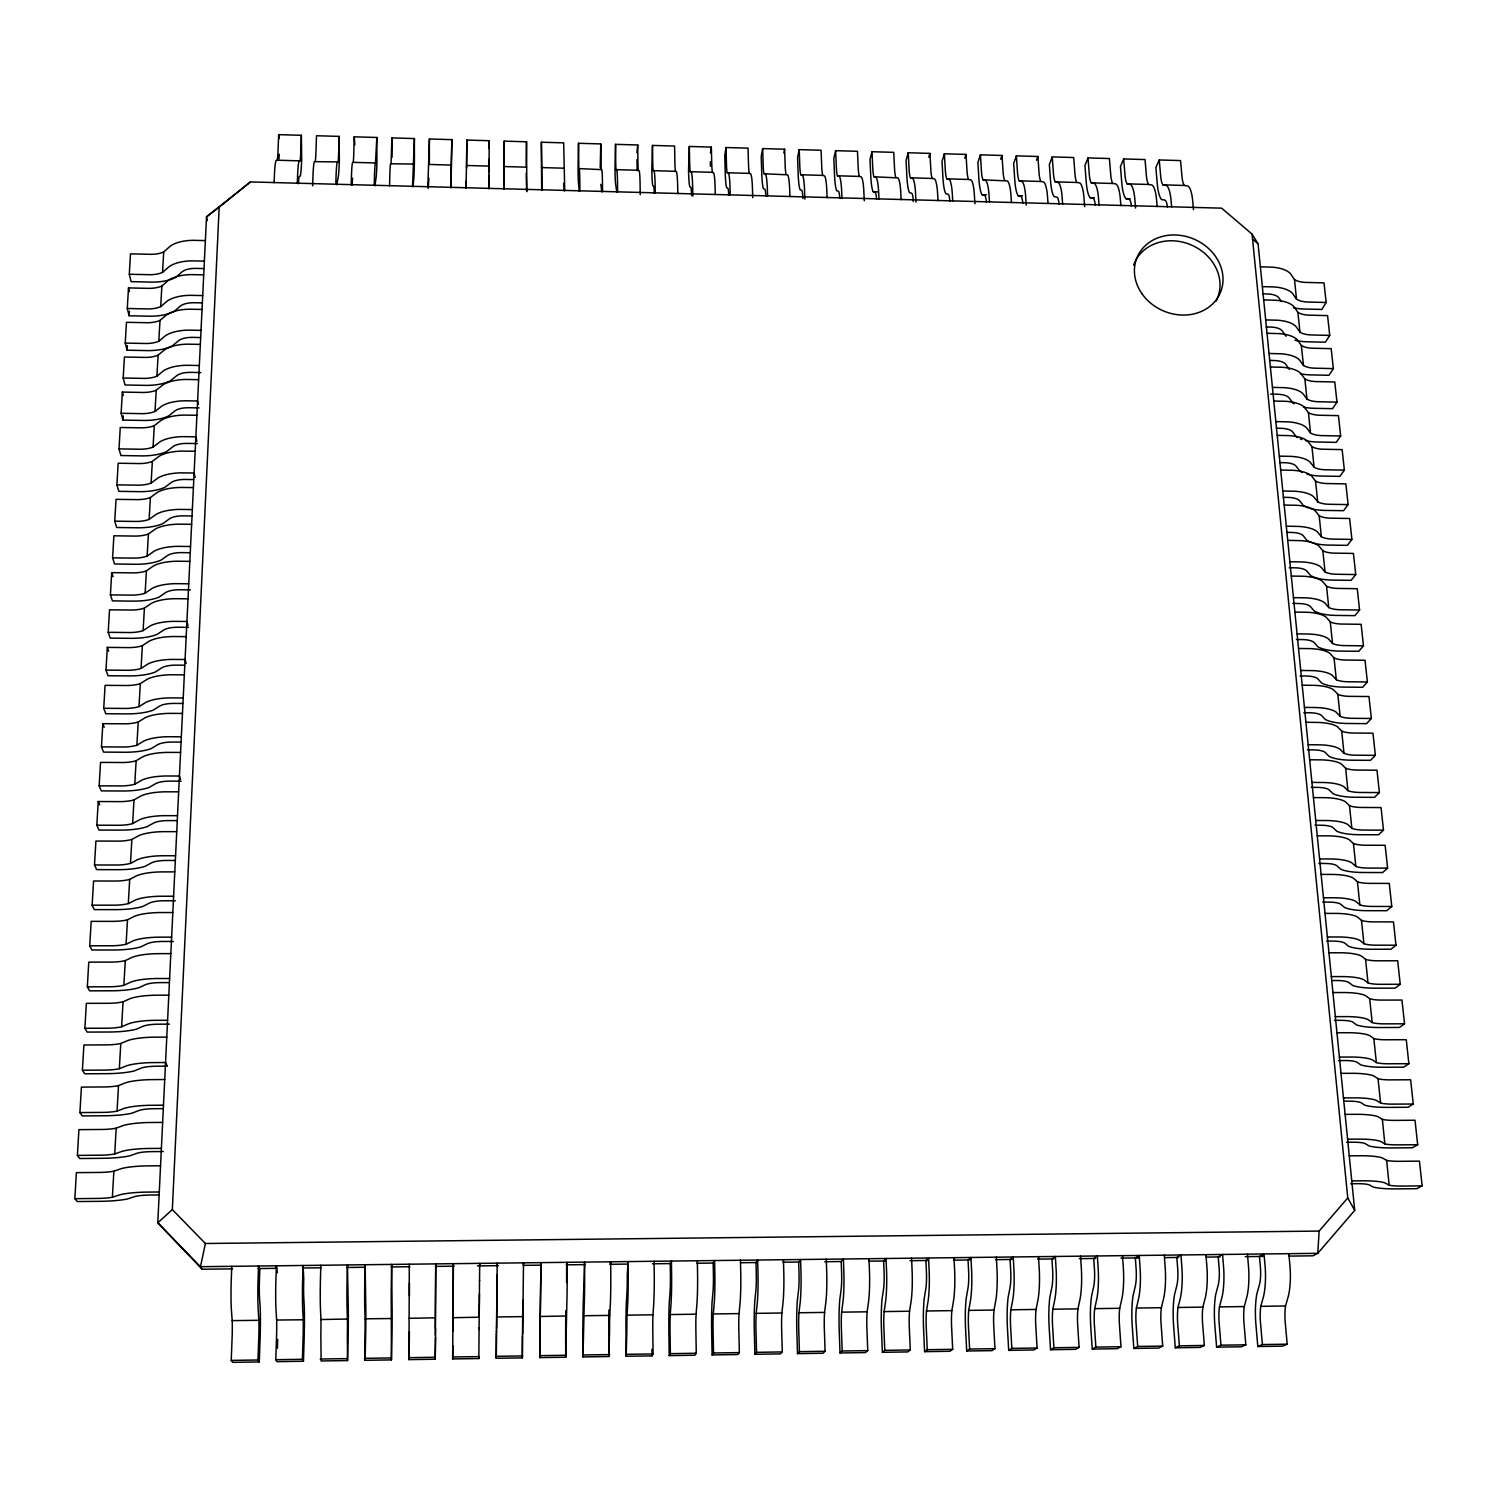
<?xml version="1.0" encoding="UTF-8"?>
<svg xmlns="http://www.w3.org/2000/svg" width="1497" height="1497" viewBox="0 0 1497 1497"><rect width="100%" height="100%" fill="white"/><g stroke="black" fill="none" stroke-linecap="round" stroke-linejoin="round"><path stroke-width="1.5" d="M435.365 1328.457L435.739 1263.898L435.271 1335.305M452.543 1356.993L478.872 1356.6L478.834 1358.546L452.674 1358.939L453.142 1281.151M539.706 1357.611L540.978 1262.626L539.706 1357.611L565.698 1357.199L566.783 1305.459A37.462 1.16 -89.9 0 0 567.195 1276.511L567.157 1262.327L566.615 1264.834M564.743 190.549L563.677 142.851L541.39 142.215L542.026 189.932M503.871 174.232L504.059 188.921M504.152 174.363L504.171 141.148L526.514 141.785L526.85 191.672M526.607 191.129L526.196 173.24M452.955 1317.697L479.208 1317.21L479.414 1293.838M496.424 1333.378L496.255 1358.266L522.341 1357.873L522.416 1335.811M526.196 165.737L526.514 141.785M522.341 1357.873L522.809 1300.257M522.696 1334.033L523.501 1262.85L523.202 1265.358M496.255 1358.266L496.443 1330.534M497.023 1276.642L497.229 1263.15L497.098 1265.676M503.965 189.296L504.171 141.148M488.939 175.299L488.845 187.743M488.995 172.267L489.089 159.206M497.004 1278.326L497.154 1274.583M496.536 1332.48L496.461 1327.727M497.116 1280.609L497.135 1277.39M496.574 1329.205L496.985 1281.713M497.004 1280.029L496.574 1327.577M566.615 1282.499L566.615 1267.023M478.834 1358.546L479.096 1327.97M479.545 1280.833L479.695 1263.374L479.658 1265.882M488.845 188.884L489.238 140.718L466.839 140.063L466.484 165.456M479.096 1329.467L479.302 1304.748M479.339 1304.299L479.527 1280.234M409.43 1282.817L409.43 1295.897M435.627 1328.588L435.215 1359.22L408.962 1359.613L409.317 1264.216M452.992 1331.17L453.329 1263.693L453.292 1280.571M489.163 148.559L489.238 140.718M466.016 187.892L466.484 165.493L489.032 166.111M466.634 168.038L466.839 140.063M452.674 1358.939L452.843 1345.672M450.747 187.481L451.869 139.633L429.396 138.996L427.843 186.863M435.215 1359.22L435.515 1337.083M466.128 188.285L466.297 181.006M450.971 187.874L451.869 139.633M408.962 1359.613L409.336 1337.457A42.534 1.01 -89.2 0 0 409.43 1331.806M429.358 163.042L429.396 138.996M412.536 186.451L414.407 138.566L391.877 137.911L391.073 163.36M391.428 1359.894L391.278 1307.835A37.724 1.123 -89.1 0 1 391.391 1278.719L391.653 1264.422L392.083 1305.927A42.571 1.272 -89.1 0 1 391.858 1337.719L391.428 1359.894L365.1 1360.305L364.987 1334.388A24.513 0.954 -89 0 0 365.081 1318.913L364.763 1308.191A37.762 1.478 -89 0 1 364.819 1279.056L365.137 1264.74L365.792 1306.263A42.608 1.665 -89 0 1 365.605 1338.093L365.1 1360.305M428.179 188.491L428.909 178.237M540.267 1316.481L566.371 1315.994M389.576 185.815L389.763 177.32A32.504 1.104 -89.9 0 1 390.586 163.772L413.752 164.034M392.027 157.372L391.877 137.911M347.529 1360.567L347.341 1334.65A24.532 1.104 -88.9 0 0 347.435 1319.156L347.061 1308.434A37.781 1.703 -88.9 0 1 347.079 1279.261L347.435 1264.946L348.258 1306.507A42.646 1.927 -88.9 0 1 348.071 1338.355L347.529 1360.567L321.106 1360.979L320.845 1335.025A24.551 1.347 -88.8 0 0 320.938 1319.531L320.452 1308.79A37.818 2.058 -88.8 0 1 320.433 1279.598L320.826 1265.264M351.196 184.786L351.439 176.272A32.541 1.553 -90 0 1 352.544 162.724L353.217 162.35A20.827 0.992 90 0 0 353.741 154.285L354.228 136.826L376.832 137.481L375.485 163.21A32.522 1.291 -89.9 0 0 374.456 176.889L374.231 185.403M413.004 186.844L413.733 179.228A36.115 0.936 -89.8 0 0 414.388 162.612L414.407 138.566M583.007 1356.937L582.913 1334.931A42.253 1.572 -90 0 1 583.269 1303.344L584.597 1262.121L584.653 1276.305A37.444 1.385 -90 0 1 584.204 1305.216L583.007 1356.937L608.923 1356.525L609.56 1330.833A24.27 1.123 89.9 0 1 609.728 1315.507L610.308 1304.86A37.406 1.722 89.9 0 0 610.795 1275.968L610.682 1261.803L609.878 1264.31M335.815 184.374L336.077 175.841A32.56 1.722 89.9 0 1 337.293 162.294L338.041 161.919A20.827 1.104 89.9 0 0 338.621 153.854L339.145 136.395L316.503 135.74L315.904 153.218A20.846 1.272 89.8 0 1 315.268 161.246M303.461 1361.241L302.431 1359.295L303.161 1335.287A24.57 1.497 -88.7 0 0 303.236 1319.774L302.693 1309.033A37.837 2.283 -88.7 0 1 302.637 1279.823L303.068 1265.489L303.76 1279.056A20.041 1.216 -88.7 0 0 303.779 1297.281L304.284 1307.106A42.721 2.601 -88.7 0 1 304.134 1339.01L303.461 1361.241L276.964 1361.652L275.785 1359.706L276.571 1335.661A24.588 1.722 -88.5 0 0 276.646 1320.148L275.991 1309.388A37.874 2.638 -88.6 0 1 275.897 1280.16L276.365 1265.807L277.413 1272.749M374.942 185.815L376.009 178.199A36.171 1.422 -90 0 0 376.926 161.582L376.832 137.481M312.63 185.909L313.004 175.224A32.597 1.984 89.9 0 1 314.389 161.657L338.041 161.919M277.413 1348.292L277.712 1339.385M297.285 183.326L297.604 174.793A32.616 2.171 89.8 0 1 299.101 161.227L300.036 160.853A20.864 1.385 89.7 0 0 300.747 152.788L301.365 135.31L278.648 134.655L277.974 152.151A20.883 1.553 89.6 0 1 277.188 160.198L276.122 160.591A32.635 2.433 89.7 0 0 274.456 174.157L274.119 182.709M259.28 1361.933L257.971 1359.987L258.831 1335.923A24.607 1.871 -88.5 0 0 258.887 1320.391L258.176 1309.632A37.912 2.863 -88.6 0 1 258.045 1280.384L258.551 1266.013L259.842 1268.539L259.449 1279.617A20.079 1.516 -88.6 0 0 259.542 1297.862L260.197 1307.704A42.795 3.256 -88.5 0 1 260.066 1339.647L259.28 1361.933L232.69 1362.345L231.23 1360.399L232.166 1336.316A24.644 2.115 -88.3 0 0 232.203 1320.766L231.399 1309.987A37.949 3.219 -88.4 0 1 231.23 1280.721L231.773 1266.331M352.038 185.198L352.562 178.218M626.176 1356.263L626.869 1330.59A24.27 1.272 89.8 0 1 627.037 1315.264L627.673 1304.636A37.388 1.946 89.9 0 0 628.197 1275.762L628.066 1261.597L627.262 1275.032A19.798 1.029 89.9 0 1 626.944 1293.034L626.345 1302.764A42.178 2.208 89.8 0 0 625.971 1334.295L626.176 1356.263L652.018 1355.87L653.066 1353.924L652.786 1330.215A24.233 1.478 89.7 0 1 652.973 1314.909L653.702 1304.28A37.35 2.283 89.8 0 0 654.264 1275.425L654.077 1261.279M279.022 158.85L279.209 154.21M336.75 184.786L338.172 177.17A36.227 1.909 89.9 0 0 339.351 160.535L339.145 136.395M541.39 142.215L541.671 190.325M669.215 1355.608L670.375 1353.644L670.02 1329.972A24.233 1.628 89.6 0 1 670.226 1314.665L671.012 1304.037A37.331 2.489 89.7 0 0 671.61 1275.219L671.405 1261.073L670.226 1263.58L670.394 1274.49A19.779 1.329 89.7 0 1 670.02 1292.472L669.29 1302.184A42.122 2.844 89.6 0 0 668.897 1333.659L669.215 1355.608L694.964 1355.215L696.273 1353.251L695.862 1329.598A24.195 1.853 89.5 0 1 696.068 1314.31L696.947 1303.681A37.294 2.826 89.6 0 0 697.583 1274.883L697.34 1260.755M232.465 1268.857L202.114 1269.231L157.784 1222.806L172.342 1209.595L219.18 207.204L250.448 181.923L1221.646 208.158L1252.072 234.131L1258.079 243.843L1354.71 1210.381L1317.772 1253.326L1312.888 1255.815L1288.561 1256.114M712.104 1354.935L711.674 1333.041A42.047 3.462 89.4 0 1 712.104 1301.604L712.984 1291.911A19.742 1.609 89.5 0 0 713.395 1273.947L713.171 1263.056L714.593 1260.549L714.874 1274.677A37.275 3.05 89.5 0 1 714.219 1303.457L713.264 1314.067A24.177 2.002 89.4 0 0 713.059 1329.336L713.526 1352.989L712.104 1354.935L737.796 1354.542L739.35 1352.596L738.807 1328.962A24.158 2.208 89.3 0 1 739.031 1313.711L740.061 1303.101A37.238 3.387 89.4 0 0 740.772 1274.359L740.454 1260.249M113.866 1171.215L113.772 1171.215A24.251 4.173 0.8 0 1 100 1172.432L76.384 1172.638L74.85 1198.667L98.54 1198.423A24.326 3.986 0.7 0 0 112.369 1197.263L113.866 1171.215L120.995 1168.727A37.519 6.437 0.6 0 1 146.294 1165.882L160.553 1165.751M116.205 1128.177L116.111 1128.195A24.12 4.491 1 0 1 102.395 1129.468L78.911 1129.636L77.395 1155.385L100.954 1155.179A24.195 4.304 0.9 0 0 114.708 1153.962L116.205 1128.177L123.297 1125.519A37.313 6.942 0.8 0 1 148.465 1122.525L162.649 1122.413M118.506 1085.606L118.413 1085.624A23.989 4.809 1.2 0 1 104.771 1086.953L81.418 1087.103L79.921 1112.57L103.349 1112.402A24.064 4.622 1.1 0 0 117.047 1111.111L118.506 1085.606L125.58 1082.78A37.126 7.429 0.9 0 1 150.617 1079.636L164.726 1079.524M120.789 1043.484L120.714 1043.503A23.858 5.109 1.4 0 1 107.129 1044.887L83.907 1045L82.41 1070.205L105.726 1070.074A23.933 4.921 1.3 0 0 119.33 1068.727L120.789 1043.484L127.844 1040.509A36.92 7.897 1.1 0 1 152.75 1037.196L166.785 1037.122M123.053 1001.811L122.96 1001.83A23.727 5.408 1.6 0 1 109.468 1003.289L86.358 1003.346L84.88 1028.289L108.065 1028.196A23.802 5.221 1.5 0 0 121.613 1026.792L123.053 1001.811L130.071 998.667A36.714 8.364 1.3 0 1 154.865 995.206L168.824 995.149M125.299 960.587L125.205 960.606A23.596 5.707 1.8 0 1 111.77 962.103L88.772 962.141L87.331 986.822L110.385 986.766A23.671 5.52 1.7 0 0 123.858 985.288L125.299 960.587L132.279 957.275A36.527 8.814 1.5 0 1 156.942 953.664L170.826 953.626M127.507 919.776L127.413 919.794A23.465 5.988 2 0 1 114.053 921.347L91.186 921.366L89.745 945.786L112.687 945.748A23.54 5.82 1.8 0 0 126.085 944.233L127.507 919.776L134.468 916.314A36.34 9.244 1.7 0 1 159.019 912.552L172.81 912.534M129.696 879.394L129.603 879.413A23.334 6.269 2.2 0 1 116.298 881.022L93.562 881.003L92.14 905.161L114.951 905.18A23.409 6.1 2 0 0 128.293 903.589L129.696 879.394L136.62 875.782A36.153 9.674 1.8 0 1 161.058 871.89L174.793 871.89M131.867 839.424L131.773 839.461A23.222 6.531 2.4 0 1 118.544 841.127L95.92 841.052L94.498 864.967L117.196 865.023A23.297 6.381 2.2 0 0 130.482 863.376L131.867 839.424L138.772 835.663A35.965 10.105 2 0 1 163.079 831.64L176.74 831.658M134 799.885L133.925 799.903A23.091 6.811 2.5 0 1 120.752 801.625L98.241 801.531L96.837 825.203L119.423 825.277A23.166 6.643 2.4 0 0 132.634 823.593L134 799.885L140.886 795.974A35.778 10.516 2.2 0 1 165.082 791.801L178.667 791.838M136.133 760.738L136.04 760.757A22.979 7.073 2.7 0 1 122.941 762.516L100.542 762.403L99.158 785.831L121.631 785.925A23.054 6.905 2.6 0 0 134.767 784.203L136.133 760.738L142.982 756.677A35.591 10.928 2.4 0 1 167.065 752.392L180.576 752.43M138.229 721.984L138.154 722.003A22.867 7.317 2.9 0 1 125.093 723.818L102.825 723.669L101.459 746.872L123.802 747.003A22.923 7.167 2.8 0 0 136.882 745.207L138.229 721.984L145.059 717.793A35.404 11.321 2.5 0 1 169.011 713.377L182.466 713.433M140.306 683.624L140.231 683.661A22.736 7.579 3.1 0 1 127.245 685.514L105.089 685.345L103.723 708.287L125.954 708.455A22.811 7.429 3 0 0 138.978 706.621L140.306 683.624L147.118 679.301A35.236 11.714 2.7 0 1 170.957 674.754L184.337 674.848M142.365 645.656L142.29 645.694A22.623 7.822 3.3 0 1 129.36 647.602L107.316 647.396L105.988 670.113L128.087 670.3A22.698 7.672 3.2 0 0 141.055 668.429L142.365 645.656L149.139 641.203A35.049 12.088 2.9 0 1 172.885 636.524L186.189 636.637M144.404 608.063L144.33 608.1A22.511 8.046 3.5 0 1 131.474 610.046L109.524 609.822L108.214 632.314L130.202 632.539A22.586 7.915 3.4 0 0 143.113 630.611L144.404 608.063L151.16 603.478A34.88 12.463 3.1 0 1 174.775 598.688L188.023 598.8M146.425 570.862L146.35 570.881A22.399 8.29 3.7 0 1 133.551 572.883L111.714 572.621L110.404 594.889L132.297 595.132A22.474 8.159 3.6 0 0 145.134 593.168L146.425 570.862L153.143 566.147A34.712 12.818 3.3 0 1 176.665 561.225L189.838 561.356M148.428 534.017L148.334 534.036A22.287 8.514 3.9 0 1 135.609 536.094L113.884 535.795L112.593 557.857L134.374 558.119A22.361 8.383 3.8 0 0 147.136 556.098L148.428 534.017L155.127 529.171A34.525 13.174 3.5 0 1 178.517 524.156L191.635 524.306M150.411 497.528L150.318 497.565A22.174 8.739 4.2 0 1 137.649 499.642L116.036 499.343L114.745 521.181L136.414 521.461A22.249 8.608 4 0 0 149.139 519.403L150.411 497.528L157.073 492.569A34.356 13.529 3.7 0 1 180.37 487.442L193.412 487.592M152.357 461.413L152.282 461.45A22.081 8.963 4.4 0 1 139.67 463.565L118.169 463.228L116.897 484.86L138.454 485.178A22.137 8.832 4.2 0 0 151.103 483.082L152.357 461.413L159 456.323A34.206 13.866 3.8 0 1 182.185 451.084L195.171 451.271M154.303 425.635L154.228 425.672A21.968 9.169 4.6 0 1 141.654 427.843L120.265 427.487L119.012 448.894L140.456 449.231A22.025 9.038 4.5 0 0 153.05 447.098L154.303 425.635L160.928 420.451A34.038 14.203 4 0 1 184 415.099L196.912 415.287M156.231 390.212L156.137 390.249A21.856 9.375 4.8 0 1 143.637 392.476L122.361 392.083L121.107 413.284L142.458 413.659A21.931 9.263 4.7 0 0 154.996 411.469L156.231 390.212L162.817 384.916A33.87 14.521 4.2 0 1 185.796 379.452L198.633 379.658M158.121 355.145L158.046 355.182A21.763 9.581 5 0 1 145.602 357.427L124.419 357.016L123.184 378.011L144.423 378.404A21.819 9.469 4.9 0 0 156.904 376.196L158.121 355.145L164.689 349.718A33.701 14.839 4.4 0 1 187.555 344.16L200.336 344.385M160.011 320.414L159.936 320.452A21.65 9.787 5.3 0 1 147.548 322.734L126.459 322.304L125.243 343.094L146.388 343.505A21.707 9.674 5.1 0 0 158.794 341.241L160.011 320.414L166.56 314.875A33.552 15.157 4.7 0 1 189.314 309.205L202.039 309.449M161.882 286.002L161.788 286.039A21.557 9.974 5.5 0 1 149.457 288.36L128.499 287.911L127.282 308.494L148.315 308.943A21.613 9.861 5.3 0 0 160.684 306.642L161.882 286.002L168.394 280.369A33.402 15.457 4.9 0 1 191.055 274.606L203.704 274.849M163.716 251.926L163.641 251.964A21.445 10.18 5.7 0 1 151.365 254.322L130.501 253.854L129.303 274.25L150.224 274.718A21.501 10.067 5.6 0 0 162.537 272.379L163.716 251.926L170.228 246.182A33.233 15.756 5.1 0 1 192.776 240.325L205.37 240.587M199.101 407.914L189.127 407.727A18.001 7.597 4.1 0 0 174.719 411.076L168.618 415.96A38.117 16.093 4.7 0 1 142.795 420.451L122.997 420.077L123.241 415.867M200.504 337.555L192.608 337.386A17.814 7.934 4.5 0 0 178.349 340.867L172.286 345.957A37.762 16.804 5.1 0 1 146.687 350.597L127.095 350.204L127.357 345.601M202.189 302.899L194.329 302.731A17.739 8.084 4.7 0 0 180.127 306.267L174.082 311.47A37.575 17.159 5.3 0 1 148.615 316.185L129.116 315.755L129.378 311.208M754.881 1354.28L756.546 1352.334L755.948 1328.718A24.139 2.358 89.2 0 1 756.172 1313.468L757.276 1302.877A37.2 3.593 89.3 0 0 758.006 1274.134L757.669 1260.044L755.985 1262.551L756.266 1273.423A19.704 1.909 89.3 0 1 755.798 1291.35L754.787 1301.024A41.991 4.098 89.2 0 0 754.338 1332.424L754.881 1354.28L780.48 1353.887L782.295 1351.922L781.621 1328.344A24.12 2.564 89.1 0 1 781.864 1313.112L783.043 1302.521A37.182 3.93 89.2 0 0 783.829 1273.816L783.436 1259.726M1252.072 234.131L1347.749 1197.937L1319.138 1231.077L1317.772 1253.326L200.467 1266.705L157.784 1222.806L206.53 216.803L250.448 181.923M601.195 169.217L600.746 143.918L578.516 143.282L578.067 167.177A35.891 1.16 -89.1 0 0 578.534 183.719L579.302 191.335M798.968 1312.757L798.949 1312.869A24.102 2.713 89 0 0 798.706 1328.101L799.417 1351.66L797.508 1353.625L796.853 1331.787A41.916 4.716 89 0 1 797.34 1300.463L798.5 1290.788A19.686 2.189 89.1 0 0 799.005 1272.88L798.668 1262.027L800.596 1259.52L801.007 1273.591A37.144 4.135 89.1 0 1 800.203 1302.296L798.968 1312.757L824.566 1312.401L825.895 1301.941A37.126 4.472 89 0 0 826.756 1273.273L826.288 1259.22M824.548 1312.513L824.566 1312.401A24.083 2.919 88.9 0 0 824.304 1327.727L825.09 1351.267L823.032 1353.232L797.508 1353.625M840.004 1352.97L842.175 1351.005L841.333 1327.483A24.064 3.069 88.8 0 1 841.595 1312.27L842.998 1301.716A37.088 4.678 88.9 0 0 843.878 1273.068L843.391 1259.014L841.202 1261.522L841.595 1272.356A19.648 2.489 88.9 0 1 841.052 1290.227L839.761 1299.883A41.86 5.333 88.8 0 0 839.237 1331.17L840.004 1352.97L865.453 1352.577L867.755 1350.612L866.857 1327.109A24.046 3.275 88.7 0 1 867.119 1311.915L868.597 1301.361A37.069 5.015 88.8 0 0 869.532 1272.749L868.99 1258.696M600.746 143.918L600.222 167.795M884.109 1311.578L884.091 1311.69A24.027 3.424 88.6 0 0 883.829 1326.866L884.783 1350.35L882.369 1352.315L881.49 1330.552A41.785 5.932 88.6 0 1 882.032 1299.321L883.473 1289.666A19.629 2.769 88.8 0 0 884.072 1271.832L883.623 1260.998L886.037 1258.509L886.617 1272.525A37.032 5.221 88.8 0 1 885.644 1301.136L884.109 1311.578L909.558 1311.222L911.186 1300.781A37.013 5.539 88.6 0 0 912.178 1272.207L911.579 1258.191M909.558 1311.222L909.54 1311.335A24.008 3.63 88.5 0 0 909.259 1326.492L910.288 1349.957L907.725 1351.922L882.369 1352.315M640.248 194.722L640.098 184.15A32.204 1.722 -88.9 0 0 639.125 170.695L638.377 170.284A20.602 1.104 -88.9 0 1 637.947 162.275L637.722 144.984L615.548 144.348L614.986 168.207A35.853 1.628 -89 0 0 615.716 184.73L616.801 192.346M924.603 1351.66L927.261 1349.695L926.194 1326.248A23.989 3.761 88.4 0 1 926.475 1311.091L928.177 1300.556A36.976 5.763 88.6 0 0 929.207 1272.001L928.57 1257.985L925.895 1260.493L926.4 1271.29A19.592 3.05 88.6 0 1 925.764 1289.123L924.192 1298.741A41.729 6.549 88.4 0 0 923.612 1329.935L924.603 1351.66L949.884 1351.267L952.691 1349.321L951.549 1325.893A23.971 3.967 88.3 0 1 951.83 1310.736L953.626 1300.219A36.957 6.082 88.5 0 0 954.693 1271.683L954.019 1257.686M968.727 1310.399L968.709 1310.511A23.952 4.117 88.2 0 0 968.428 1325.631L969.607 1349.059L966.706 1351.005L965.602 1329.317A41.654 7.148 88.2 0 1 966.22 1298.18L967.923 1288.561A19.555 3.331 88.4 0 0 968.596 1270.766L968.054 1259.987L970.954 1257.48L971.665 1271.458A36.92 6.287 88.4 0 1 970.561 1299.976L968.727 1310.399L994.008 1310.043L995.935 1299.639A36.901 6.606 88.3 0 0 997.077 1271.14L996.328 1257.181M636.899 152.75L637.722 144.984M994.008 1310.156L994.008 1310.043A23.933 4.323 88 0 0 993.709 1325.275L994.962 1348.666L991.912 1350.631L966.706 1351.005M1008.697 1350.369L1011.822 1348.404L1010.531 1325.032A23.933 4.454 88 0 1 1010.831 1309.912L1012.833 1299.415A36.864 6.83 88.2 0 0 1013.993 1270.934L1013.226 1256.975L1010.063 1259.482L1010.681 1270.242A19.536 3.612 88.2 0 1 1009.951 1288L1008.099 1297.618A41.598 7.747 88 0 0 1007.481 1328.718L1008.697 1350.369L1033.809 1349.976L1037.103 1348.011L1035.718 1324.658A23.896 4.659 87.8 0 1 1036.036 1309.557L1038.113 1299.059A36.845 7.129 88.1 0 0 1039.33 1270.616L1038.506 1256.675M677.804 193.6L677.636 185.179A32.148 2.152 -88.8 0 0 676.401 171.725L675.465 171.313A20.565 1.366 -88.7 0 1 674.904 163.304L674.586 146.051L652.486 145.415L651.813 169.236A35.797 2.096 -88.8 0 0 652.804 185.74L653.571 186.115A17.047 1.01 -88.9 0 1 654.226 193.356M1052.821 1309.22L1052.803 1309.332A23.896 4.809 87.7 0 0 1052.485 1324.415L1053.907 1347.768L1050.538 1349.714L1049.21 1328.101A41.542 8.346 87.7 0 1 1049.865 1297.057L1051.848 1287.457A19.498 3.892 88 0 0 1052.616 1269.718L1051.961 1258.977L1055.348 1256.47L1056.19 1270.41A36.826 7.354 88 0 1 1054.955 1298.835L1052.821 1309.22L1077.952 1308.865L1080.16 1298.498A36.789 7.653 87.9 0 0 1081.452 1270.092L1080.553 1256.17M1077.934 1308.977L1077.952 1308.865A23.858 5.015 87.6 0 0 1077.615 1324.059L1079.094 1347.375L1075.576 1349.34L1050.538 1349.714M1092.249 1349.078L1095.86 1347.113L1094.326 1323.816A23.858 5.146 87.5 0 1 1094.663 1308.752L1096.945 1298.273A36.77 7.859 87.8 0 0 1098.255 1269.886L1097.338 1255.964L1093.708 1258.472L1094.438 1269.194A19.48 4.173 87.8 0 1 1093.615 1286.915L1091.5 1296.496A41.467 8.945 87.5 0 0 1090.808 1327.483L1092.249 1349.078L1117.211 1348.685L1120.972 1346.72L1119.363 1323.46A23.84 5.352 87.4 0 1 1119.7 1308.397L1122.076 1297.936A36.733 8.177 87.7 0 0 1123.442 1269.568L1122.488 1255.665M1136.391 1308.06L1136.373 1308.172A23.821 5.483 87.3 0 0 1136.036 1323.217L1137.701 1346.477L1133.828 1348.441L1132.293 1326.885A41.411 9.525 87.3 0 1 1133.004 1295.934L1135.25 1286.372A19.442 4.435 87.6 0 0 1136.111 1268.689L1135.344 1257.967L1139.217 1255.478L1140.19 1269.362A36.714 8.383 87.6 0 1 1138.824 1297.693L1136.391 1308.06L1161.373 1307.704L1163.88 1297.356A36.677 8.701 87.5 0 0 1165.302 1269.044L1164.273 1255.16M1161.354 1307.817L1161.373 1307.704A23.802 5.689 87.2 0 0 1160.998 1322.843L1162.72 1346.084L1158.715 1348.049L1133.828 1348.441M715.285 194.629L715.079 186.208A32.111 2.564 -88.7 0 0 713.564 172.754L712.46 172.342A20.546 1.628 -88.6 0 1 711.767 164.352L711.356 147.099L689.312 146.463L688.545 170.265A35.741 2.564 -88.7 0 0 689.78 186.751L690.716 187.125A17.028 1.216 -88.8 0 1 691.558 195.583M1175.295 1347.787L1179.393 1345.84L1177.615 1322.6A23.784 5.82 87.1 0 1 1177.971 1307.592L1180.553 1297.132A36.658 8.907 87.4 0 0 1181.994 1268.838L1180.946 1254.973L1176.848 1257.461L1177.671 1268.165A19.424 4.716 87.4 0 1 1176.773 1285.811L1174.378 1295.373A41.355 10.105 87.1 0 0 1173.648 1326.286L1175.295 1347.787L1200.107 1347.412L1204.337 1345.447L1202.503 1322.244A23.765 6.025 87 0 1 1202.858 1307.237L1205.534 1296.795A36.62 9.207 87.3 0 0 1207.031 1268.52L1205.927 1254.673M1219.456 1306.9L1219.437 1307.012A23.746 6.156 86.9 0 0 1219.063 1322.001L1220.953 1345.185L1216.612 1347.15L1214.872 1325.687A41.298 10.685 86.9 0 1 1215.639 1294.811L1218.146 1285.268A19.386 4.978 87.2 0 0 1219.101 1267.641L1218.202 1256.956L1222.562 1254.467L1223.685 1268.315A36.602 9.412 87.2 0 1 1222.151 1296.57L1219.456 1306.9L1244.269 1306.544L1247.057 1296.234A36.583 9.712 87.1 0 0 1248.629 1267.996L1247.45 1254.168M1244.269 1306.544L1244.25 1306.656A23.727 6.344 86.7 0 0 1243.876 1321.645L1245.822 1344.811L1241.35 1346.776L1216.612 1347.15M710.457 152.9L711.356 147.099M1257.817 1346.514L1262.383 1344.549L1260.38 1321.402A23.709 6.475 86.6 0 1 1260.773 1306.432L1263.636 1296.009A36.546 9.918 87 0 0 1265.227 1267.791L1264.029 1253.981L1259.464 1256.47L1260.399 1267.136A19.367 5.258 87 0 1 1259.407 1284.725L1256.75 1294.269A41.242 11.265 86.6 0 0 1255.964 1325.07L1257.817 1346.514L1282.48 1346.14L1287.195 1344.175L1285.118 1321.046A23.69 6.68 86.5 0 1 1285.511 1306.095L1288.468 1295.672A36.527 10.217 86.9 0 0 1290.096 1267.491L1288.861 1253.681M752.729 197.754L752.411 187.219A32.073 2.975 -88.5 0 0 750.633 173.802L749.342 173.371A20.509 1.89 -88.4 0 1 748.537 165.381L748.032 148.147L726.045 147.529L724.773 155.258L725.184 171.276A35.703 3.013 -88.5 0 0 726.663 187.761L727.767 188.135A17.01 1.441 -88.6 0 1 728.74 195.377M786.112 174.363A20.49 2.152 -88.3 0 1 785.195 166.41L784.615 149.213L762.665 148.577L761.225 156.306L761.711 172.305A35.647 3.481 -88.4 0 0 763.451 188.753L764.724 189.146A16.972 1.665 -88.5 0 1 765.846 196.369M783.829 153.068L784.615 149.213M172.342 1209.595L205.388 1243.502L200.467 1266.705L202.114 1269.231M827.111 197.641L826.756 189.258A31.98 3.799 -88.3 0 0 824.454 175.841L822.807 175.411A20.453 2.414 -88.1 0 1 821.759 167.439L821.086 150.261L799.211 149.625L797.583 157.335L798.144 173.315A35.61 3.93 -88.2 0 0 800.128 189.763L801.569 190.138A16.954 1.89 -88.3 0 1 802.897 198.577M864.274 200.766L863.788 190.269A31.942 4.21 -88.1 0 0 861.224 176.871L859.409 176.421A20.434 2.676 -88 0 1 858.23 168.469L857.463 151.291L835.644 150.673L833.829 158.364L834.484 174.326A35.554 4.397 -88.1 0 0 836.711 190.755L838.32 191.148A16.935 2.096 -88.2 0 1 839.761 198.371M895.88 177.413A20.415 2.938 -87.8 0 1 894.588 169.479L893.746 152.338L871.984 151.721L870 159.393L870.73 175.336A35.516 4.847 -87.9 0 0 873.2 191.747L874.959 192.14A16.916 2.32 -88.1 0 1 876.568 199.363M938.02 200.635L937.534 192.271A31.849 5.034 -87.9 0 0 934.465 178.91L932.275 178.461A20.378 3.2 -87.7 0 1 930.872 170.508L929.918 153.386L908.23 152.75L906.059 160.422L906.864 176.347A35.46 5.296 -87.8 0 0 909.596 192.739L911.523 193.132A16.897 2.526 -87.9 0 1 913.338 201.552M928.795 157.204L929.918 153.386M974.921 203.742L974.266 193.281A31.811 5.427 -87.7 0 0 970.935 179.921L968.578 179.472A20.359 3.462 -87.5 0 1 967.043 171.519L966.014 154.416L944.364 153.798L942.025 161.451L942.923 177.357A35.423 5.745 -87.6 0 0 945.879 193.731L947.975 194.142A16.86 2.751 -87.8 0 1 949.884 201.346M964.779 158.233L966.014 154.416M1004.749 180.445A20.322 3.705 -87.4 0 1 1003.121 172.529L1001.998 155.463L980.423 154.827L977.897 162.462L978.87 178.349A35.367 6.194 -87.5 0 0 982.069 194.722L984.334 195.115A16.841 2.957 -87.7 0 1 986.392 202.32M1000.688 159.262L1001.998 155.463M1048.031 203.611L1047.413 195.284A31.736 6.231 -87.4 0 0 1043.577 181.942L1040.864 181.436A20.303 3.967 -87.2 0 1 1039.105 173.558L1037.908 156.493L1016.369 155.875L1013.675 163.491L1014.723 179.359A35.329 6.624 -87.3 0 0 1018.185 195.714L1020.598 196.107A16.823 3.181 -87.5 0 1 1022.807 203.311M1036.504 160.291L1037.908 156.493M1084.67 206.698L1083.847 196.275A31.699 6.624 -87.3 0 0 1079.749 182.952L1076.867 182.447A20.266 4.21 -87.1 0 1 1074.996 174.55L1073.705 157.522L1052.241 156.904L1049.36 164.502L1050.482 180.351A35.273 7.073 -87.2 0 0 1054.187 196.687L1056.751 197.099A16.804 3.387 -87.4 0 1 1059.109 204.284M1120.879 205.576L1120.186 197.267A31.643 7.017 -87.1 0 0 1115.826 183.944L1112.776 183.439A20.247 4.472 -86.9 0 1 1110.793 175.561L1109.408 158.532L1088.001 157.934L1084.951 165.512L1086.167 181.343A35.236 7.504 -87 0 0 1090.078 197.66L1092.829 198.091A16.785 3.593 -87.2 0 1 1095.317 205.276M1157.162 206.549L1156.414 198.259A31.605 7.41 -87 0 0 1151.811 184.954L1148.573 184.449A20.228 4.716 -86.7 0 1 1146.477 176.571L1145.018 159.561L1123.667 158.944L1120.448 166.523L1121.74 182.335A35.18 7.934 -86.8 0 0 1125.894 198.652L1128.794 199.064A16.766 3.799 -87.1 0 1 1131.451 206.249M1193.521 209.636L1192.548 199.251A31.568 7.803 -86.8 0 0 1187.701 185.946L1184.295 185.441A20.191 4.959 -86.6 0 1 1182.087 177.563L1180.534 160.591L1159.239 159.973L1155.852 167.533L1157.218 183.326A35.142 8.364 -86.7 0 0 1161.616 199.625L1164.666 200.037A16.729 4.004 -86.9 0 1 1167.473 207.222M1260.38 266.822L1272.001 267.158A31.886 14.614 -7.5 0 1 1290.564 273.783L1294.456 279.546A20.49 9.375 -8.1 0 0 1304.879 282.39L1324.022 282.877L1326.155 302.488L1321.87 309.43L1304.055 309.018A35.741 16.093 -8 0 1 1293.445 307.821M1263.674 299.905L1275.369 300.223A32.036 14.334 -7.4 0 1 1293.988 306.717L1297.955 312.405A20.584 9.188 -7.9 0 0 1308.341 315.137L1327.577 315.605L1329.729 335.403L1325.406 342.195L1307.517 341.803A35.891 15.775 -7.8 0 1 1294.961 340.212M1267.023 333.288L1278.756 333.606A32.185 14.034 -7.2 0 1 1297.45 339.95L1301.361 345.47A20.677 9.001 -7.7 0 0 1311.84 348.202L1331.17 348.651L1333.34 368.618L1328.98 375.279L1311.016 374.905A36.059 15.457 -7.6 0 1 1300.313 373.782M1270.392 366.99L1282.181 367.289A32.335 13.754 -7 0 1 1300.93 373.483L1304.86 378.909A20.771 8.814 -7.5 0 0 1315.376 381.567L1334.781 381.978L1336.971 402.132L1332.573 408.662L1314.534 408.307A36.227 15.138 -7.4 0 1 1303.793 407.221M1273.797 401.028L1285.642 401.308A32.485 13.454 -6.8 0 1 1304.467 407.352L1308.378 412.648A20.883 8.626 -7.3 0 0 1318.951 415.23L1338.449 415.642L1340.657 435.983L1336.222 442.364L1318.09 442.027A36.396 14.802 -7.2 0 1 1305.384 440.567M1277.222 435.365L1289.123 435.627A32.635 13.136 -6.6 0 1 1308.022 441.521L1311.933 446.686A20.977 8.421 -7.1 0 0 1322.562 449.212L1342.135 449.605L1344.362 470.133L1339.89 476.364L1321.683 476.065A36.564 14.446 -7 0 1 1307.106 474.175M1280.684 470.039L1292.641 470.283A32.784 12.837 -6.5 0 1 1311.615 476.027L1315.545 481.08A21.07 8.234 -6.9 0 0 1326.192 483.531L1345.859 483.887L1348.123 504.601L1343.595 510.702L1325.294 510.421A36.733 14.091 -6.8 0 1 1310.661 508.587M1284.183 505.032L1296.196 505.275A32.934 12.5 -6.3 0 1 1315.245 510.851L1319.175 515.773A21.164 8.028 -6.7 0 0 1329.86 518.168L1349.62 518.486L1351.903 539.407L1347.337 545.357L1328.962 545.095A36.92 13.735 -6.6 0 1 1306.937 540.342L1303.326 535.851A17.496 6.531 -6.2 0 0 1291.368 532.427L1286.709 532.371M1287.719 540.38L1299.789 540.604A33.084 12.182 -6.1 0 1 1318.894 546.012L1322.899 550.84A21.276 7.822 -6.6 0 0 1333.565 553.123L1353.419 553.422L1355.721 574.549L1351.117 580.331L1332.648 580.087A37.088 13.361 -6.4 0 1 1310.549 575.503L1306.918 571.124A17.571 6.344 -6 0 0 1294.924 567.812L1289.291 567.719M1291.293 576.064L1303.419 576.251A33.252 11.845 -5.9 0 1 1322.6 581.51L1326.529 586.169A21.37 7.597 -6.4 0 0 1337.308 588.415L1357.255 588.695L1359.575 610.009L1354.935 615.641L1336.372 615.417A37.275 12.986 -6.3 0 1 1314.198 610.982L1310.567 606.734A17.665 6.175 -5.8 0 0 1298.517 603.516L1292.865 603.441M1294.886 612.086L1307.068 612.273A33.402 11.508 -5.8 0 1 1326.323 617.363L1330.272 621.873A21.482 7.391 -6.2 0 0 1341.087 624.043L1361.129 624.305L1363.468 645.825L1358.771 651.289L1340.133 651.101A37.444 12.612 -6.1 0 1 1317.865 646.798L1314.235 642.681A17.739 5.988 -5.7 0 0 1302.147 639.575L1296.458 639.518M1298.535 648.463L1310.773 648.631A33.57 11.171 -5.6 0 1 1330.103 653.553L1334.089 657.95A21.576 7.167 -6 0 0 1344.905 660.027L1365.021 660.252L1367.397 681.977L1362.663 687.291L1343.932 687.104A37.631 12.219 -5.9 0 1 1321.57 682.969L1317.94 678.983A17.833 5.801 -5.5 0 0 1305.814 675.989L1300.107 675.933M1302.203 685.196L1314.497 685.345A33.739 10.816 -5.4 0 1 1333.902 690.098L1337.906 694.365A21.688 6.942 -5.8 0 0 1348.76 696.348L1368.969 696.535L1371.364 718.485L1366.593 723.631L1347.768 723.481A37.818 11.826 -5.7 0 1 1325.332 719.496L1321.683 715.641A17.927 5.614 -5.3 0 0 1309.501 712.759L1303.775 712.703M1305.908 722.284L1318.258 722.433A33.888 10.442 -5.3 0 1 1337.738 726.999L1341.686 731.079A21.8 6.699 -5.6 0 0 1352.633 733.025L1372.955 733.193L1375.369 755.349L1370.541 760.308L1351.641 760.195A38.005 11.415 -5.5 0 1 1329.111 756.378L1325.463 752.654A18.001 5.408 -5.2 0 0 1313.243 749.885L1307.48 749.847M1309.65 759.765L1322.076 759.877A34.057 10.067 -5.1 0 1 1341.63 764.256L1345.56 768.204A21.894 6.475 -5.5 0 0 1356.563 770.057L1376.978 770.188L1379.411 792.568L1374.545 797.358L1355.552 797.265A38.192 10.984 -5.4 0 1 1332.929 793.616L1329.28 790.023A18.095 5.221 -5 0 0 1317.004 787.366L1311.222 787.347M1313.43 797.583L1325.912 797.695A34.225 9.693 -5 0 1 1345.541 801.887L1349.546 805.704A22.006 6.231 -5.3 0 0 1360.53 807.444L1381.039 807.575L1383.49 830.161L1378.587 834.765L1359.501 834.708A38.379 10.573 -5.2 0 1 1336.784 831.209L1333.153 827.766A18.189 5.015 -4.9 0 0 1320.822 825.24L1315.002 825.203M1317.266 835.813L1329.785 835.887A34.394 9.319 -4.8 0 1 1349.489 839.892L1353.513 843.56A22.118 5.969 -5.1 0 0 1364.534 845.225L1385.137 845.3L1387.625 868.129L1382.667 872.545L1363.505 872.508A38.585 10.123 -5 0 1 1340.676 869.196L1337.046 865.902A18.282 4.809 -4.7 0 0 1324.658 863.47L1318.82 863.47M162.612 272.323L169.124 266.653A33.327 15.569 4.9 0 1 191.747 260.852L204.378 261.114M160.759 306.604L167.29 301.028A33.495 15.269 4.7 0 1 190.007 295.321L202.713 295.564M158.888 341.204L165.437 335.74A33.645 14.97 4.5 0 1 188.266 330.145L201.028 330.369M1321.121 874.398L1333.715 874.454A34.581 8.926 -4.6 0 1 1353.494 878.271L1357.498 881.77A22.23 5.726 -4.9 0 0 1368.576 883.361L1389.272 883.417L1391.78 906.471L1386.783 910.7L1367.528 910.681A38.772 9.693 -4.8 0 1 1344.605 907.538L1340.975 904.394A18.376 4.603 -4.5 0 0 1328.55 902.111L1322.674 902.092M156.979 376.14L163.566 370.788A33.813 14.652 4.3 0 1 186.507 365.287L199.326 365.511M155.07 411.432L161.676 406.192A33.963 14.334 4.1 0 1 184.711 400.784L197.604 400.99L198.353 404.452M1325.013 913.395L1337.663 913.432A34.749 8.514 -4.5 0 1 1357.536 917.043L1361.484 920.356A22.343 5.464 -4.8 0 0 1372.655 921.89L1393.464 921.909L1395.99 945.187L1390.938 949.229L1371.589 949.248A38.978 9.225 -4.7 0 1 1348.591 946.291L1344.942 943.278A18.469 4.379 -4.4 0 0 1332.48 941.108L1326.567 941.108M153.143 447.06L159.767 441.933A34.132 13.997 3.9 0 1 182.915 436.637L195.864 436.825L196.874 441.334M151.197 483.044L157.859 478.03A34.3 13.66 3.7 0 1 181.1 472.846L194.105 473.015L195.134 477.412M219.18 207.204L206.53 216.803L207.222 220.658M1328.962 952.766L1341.668 952.784A34.918 8.103 -4.3 0 1 1361.615 956.209L1365.62 959.371A22.455 5.202 -4.6 0 0 1376.772 960.793L1397.693 960.775L1400.238 984.296L1395.148 988.151L1375.706 988.188A39.165 8.776 -4.5 0 1 1352.596 985.4L1348.965 982.575A18.563 4.154 -4.2 0 0 1336.428 980.516L1332.48 980.535M149.213 519.365L155.913 514.481A34.468 13.323 3.5 0 1 179.266 509.41L192.346 509.579M147.23 556.079L153.948 551.308A34.637 12.968 3.3 0 1 177.413 546.349L190.549 546.499M1332.929 992.548L1345.709 992.548A35.105 7.691 -4.2 0 1 1365.732 995.767L1369.68 998.742A22.567 4.94 -4.4 0 0 1380.945 1000.09L1401.959 1000.052L1404.542 1023.798L1399.396 1027.447L1379.841 1027.522A39.371 8.29 -4.3 0 1 1356.656 1024.921L1353.007 1022.245A18.656 3.93 -4.1 0 0 1340.433 1020.336L1334.482 1020.355M145.209 593.13L151.964 588.489A34.805 12.612 3.2 0 1 175.523 583.662L188.753 583.793M143.188 630.574L149.943 626.064A34.974 12.238 3 0 1 173.633 621.349L186.919 621.461L187.986 625.39M1336.952 1032.743L1349.789 1032.724A35.273 7.26 -4 0 1 1369.886 1035.718L1373.89 1038.562A22.698 4.659 -4.2 0 0 1385.155 1039.779L1406.263 1039.704L1408.864 1063.693L1403.681 1067.155L1384.033 1067.249A39.577 7.803 -4.1 0 1 1360.754 1064.854L1357.105 1062.327A18.75 3.705 -3.9 0 0 1344.474 1060.55L1338.486 1060.568M141.13 668.392L147.922 664.013A35.161 11.864 2.8 0 1 171.725 659.41L185.067 659.503L186.152 663.321M139.071 706.584L145.883 702.355A35.329 11.471 2.6 0 1 169.797 697.883L183.214 697.958M1341.013 1073.349L1353.924 1073.312A35.46 6.83 -3.8 0 1 1374.096 1076.1L1378.101 1078.738A22.811 4.379 -4.1 0 0 1389.403 1079.88L1410.623 1079.767L1413.262 1104.019L1408.003 1107.256L1388.28 1107.387A39.783 7.317 -4 0 1 1364.89 1105.179L1361.241 1102.821A18.843 3.481 -3.7 0 0 1348.572 1101.174L1344.549 1101.193M136.976 745.188L143.806 741.071A35.516 11.078 2.4 0 1 167.851 736.73L181.324 736.786M134.861 784.166L141.728 780.199A35.703 10.685 2.3 0 1 165.868 775.989L179.434 776.026L180.538 779.469M1345.111 1114.386L1358.078 1114.311A35.647 6.381 -3.7 0 1 1378.325 1116.874L1382.292 1119.326A22.923 4.098 -3.9 0 0 1393.707 1120.392L1415.021 1120.243L1417.678 1144.737L1412.382 1147.769L1392.547 1147.918A39.989 6.811 -3.8 0 1 1369.063 1145.916L1365.414 1143.727A18.937 3.237 -3.6 0 0 1352.689 1142.23L1346.645 1142.267M132.728 823.556L139.614 819.738A35.891 10.273 2.1 0 1 163.884 815.659L177.507 815.678M130.557 863.357L137.481 859.69A36.078 9.861 1.9 0 1 161.863 855.741L175.561 855.741M1349.246 1155.834L1362.289 1155.74A35.834 5.913 -3.5 0 1 1382.629 1158.079L1386.578 1160.362A23.054 3.799 -3.7 0 0 1398.03 1161.316L1419.455 1161.148L1422.15 1185.886L1416.798 1188.693L1396.869 1188.88A40.213 6.306 -3.6 0 1 1373.292 1187.084L1369.643 1185.063A19.049 2.994 -3.4 0 0 1356.862 1183.697L1350.799 1183.753M128.386 903.57L135.329 900.053A36.265 9.431 1.7 0 1 159.823 896.235L173.615 896.235M126.178 944.214L133.158 940.827A36.452 8.982 1.5 0 1 157.784 937.178L171.631 937.141M123.952 985.269L130.95 982.051A36.639 8.533 1.4 0 1 155.707 978.533L169.629 978.495M121.706 1026.774L128.723 1023.723A36.845 8.084 1.2 0 1 153.592 1020.336L167.589 1020.28M119.423 1068.708L126.478 1065.827A37.032 7.616 1 0 1 151.478 1062.608L165.549 1062.514L167.365 1066.163L156.493 1066.22A19.629 4.023 1 0 0 140.868 1068.222L134.337 1070.898A41.598 8.57 1.3 0 1 106.306 1073.667L84.693 1073.779L82.41 1070.205M117.122 1111.092L124.214 1108.379A37.238 7.129 0.8 0 1 149.326 1105.31L163.491 1105.198M114.801 1153.944L121.912 1151.399A37.444 6.643 0.7 0 1 147.155 1148.498L161.395 1148.367M112.462 1197.244L119.592 1194.887A37.65 6.138 0.5 0 1 144.966 1192.136L159.281 1191.986M231.23 1360.399L257.971 1359.987M275.785 1359.706L302.431 1359.295M320.19 1359.033L346.761 1358.621M364.445 1358.34L390.942 1357.947M408.569 1357.667L434.972 1357.274M496.386 1356.319L522.621 1355.926M540.099 1355.646L566.24 1355.253M583.662 1354.991L609.728 1354.579M627.093 1354.317L653.066 1353.924M670.375 1353.644L696.273 1353.251M713.526 1352.989L739.35 1352.596M756.546 1352.334L782.295 1351.922M799.417 1351.66L825.09 1351.267M842.175 1351.005L867.755 1350.612M884.783 1350.35L910.288 1349.957M927.261 1349.695L952.691 1349.321M969.607 1349.059L994.962 1348.666M1011.822 1348.404L1037.103 1348.011M1053.907 1347.768L1079.094 1347.375M1095.86 1347.113L1120.972 1346.72M1137.701 1346.477L1162.72 1346.084M1179.393 1345.84L1204.337 1345.447M1220.953 1345.185L1245.822 1344.811M1262.383 1344.549L1287.195 1344.175M232.203 1320.653L258.887 1320.279M276.646 1320.036L303.236 1319.774M320.938 1319.531L347.435 1319.044M365.081 1318.801L391.503 1318.539M409.093 1318.296L435.421 1317.828M496.686 1316.967L522.865 1316.612M583.736 1315.751L609.747 1315.395M627.056 1315.152L652.973 1314.796M670.226 1314.553L696.068 1314.198M713.283 1313.954L739.031 1313.599M756.191 1313.356L781.864 1313M841.595 1312.158L867.119 1311.802M926.493 1310.979L951.849 1310.623M1010.849 1309.8L1036.055 1309.445M1094.681 1308.64L1119.719 1308.284M1177.989 1307.48L1202.877 1307.124M1260.792 1306.32L1285.53 1305.983M205.388 1243.502L1319.138 1231.077M258.12 1268.558L276.795 1268.333M302.469 1268.015L321.144 1267.791M346.799 1267.472L365.474 1267.248M391.147 1266.949L409.804 1266.724M435.477 1266.406L454.152 1266.181M477.487 1265.901L498.482 1265.657M524.156 1265.339L540.492 1265.152M566.165 1264.834L584.822 1264.609M610.495 1264.291L626.831 1264.104M652.505 1263.786L671.18 1263.562M696.835 1263.262L713.171 1263.056M741.183 1262.719L757.295 1262.532M782.781 1262.214L799.099 1262.027M824.735 1261.709L841.033 1261.522M868.952 1261.185L884.952 1260.979M910.082 1260.68L928.365 1260.455M953.533 1260.156L969.869 1259.969M995.542 1259.651L1011.878 1259.445M1037.533 1259.145L1053.776 1258.94M1079.281 1258.64L1095.505 1258.453M1121.01 1258.135L1139.442 1257.91M1164.797 1257.611L1178.626 1257.443M1206.264 1257.106L1219.999 1256.937M1245.205 1256.638L1263.524 1256.413M1422.15 1185.886L1400.668 1186.073A23.129 3.63 -3.6 0 1 1389.235 1185.194L1385.212 1183.023A35.947 5.632 -3.4 0 0 1364.834 1180.815L1351.754 1180.908M163.248 1151.549L152.245 1151.623A19.835 3.518 0.7 0 0 136.47 1153.438L129.902 1155.796A42.066 7.485 0.9 0 1 101.571 1158.322L79.734 1158.51L77.395 1155.385M1417.678 1144.737L1396.289 1144.887A22.998 3.911 -3.8 0 1 1384.912 1143.914L1380.908 1141.556A35.76 6.1 -3.6 0 0 1360.605 1139.123L1347.599 1139.198M158.944 1194.943L150.093 1195.036A19.948 3.256 0.5 0 0 134.243 1196.739L127.638 1198.929A42.309 6.924 0.7 0 1 99.176 1201.342L77.226 1201.548L74.85 1198.667M1343.464 1097.919L1356.413 1097.862A35.572 6.549 -3.7 0 1 1376.622 1100.52L1380.646 1103.064A22.885 4.21 -4 0 0 1391.967 1104.131L1413.262 1104.019M163.136 1108.641L154.378 1108.697A19.723 3.78 0.8 0 0 138.678 1110.606L132.129 1113.132A41.841 8.028 1.1 0 1 103.948 1115.77L82.241 1115.92L79.921 1112.57M1339.385 1057.069L1352.259 1057.032A35.385 6.998 -3.9 0 1 1372.393 1059.895L1376.417 1062.627A22.754 4.491 -4.1 0 0 1387.7 1063.787L1408.864 1063.693M1335.343 1016.631L1348.161 1016.613A35.217 7.429 -4.1 0 1 1368.221 1019.7L1372.225 1022.582A22.642 4.772 -4.3 0 0 1383.471 1023.854L1404.542 1023.798M169.386 1024.154L158.57 1024.191A19.517 4.285 1.2 0 0 143.02 1026.287L136.526 1029.131A41.373 9.094 1.5 0 1 108.626 1032.013L87.144 1032.088L84.88 1028.289M1331.338 976.587L1344.081 976.605A35.03 7.859 -4.2 0 1 1364.066 979.899L1368.09 982.968A22.53 5.052 -4.5 0 0 1379.28 984.315L1400.238 984.296M169.236 982.593L160.628 982.612A19.405 4.528 1.4 0 0 145.172 984.801L138.697 987.795A41.149 9.6 1.7 0 1 110.928 990.789L89.558 990.846L87.331 986.822M1327.371 936.972L1340.058 936.991A34.861 8.271 -4.4 0 1 1359.968 940.49L1363.973 943.728A22.418 5.314 -4.7 0 0 1375.125 945.187L1395.99 945.187M173.371 941.463L162.668 941.463A19.311 4.753 1.5 0 0 147.286 943.746L140.83 946.871A40.943 10.105 1.8 0 1 113.211 949.996L91.953 950.015L89.745 945.786M1323.46 897.751L1336.091 897.788A34.674 8.683 -4.5 0 1 1355.908 901.493L1359.912 904.899A22.305 5.576 -4.8 0 0 1371.027 906.433L1391.78 906.471M175.336 900.764L164.689 900.745A19.199 4.996 1.7 0 0 149.363 903.121L142.964 906.396A40.718 10.61 2 0 1 115.456 909.633L94.311 909.615L92.14 905.161M1383.49 830.161L1362.925 830.068A22.081 6.082 -5.2 0 1 1351.922 828.365L1347.918 824.641A34.337 9.469 -4.9 0 0 1328.232 820.562L1315.732 820.468M1319.568 858.922L1332.143 858.979A34.506 9.076 -4.7 0 1 1351.885 862.871L1355.889 866.445A22.193 5.82 -5 0 0 1366.948 868.054L1387.625 868.129M175.168 860.476L166.691 860.457A19.105 5.221 1.9 0 0 151.44 862.908L145.059 866.333A40.494 11.078 2.2 0 1 117.702 869.682L96.669 869.626L94.498 864.967M181.1 781.172L170.621 781.116A18.918 5.651 2.3 0 0 155.52 783.736L149.176 787.441A40.082 12.013 2.6 0 1 122.08 790.996L101.272 790.884L99.158 785.831M1379.411 792.568L1358.939 792.456A21.968 6.325 -5.4 0 1 1347.974 790.659L1343.969 786.786A34.169 9.843 -5 0 0 1324.377 782.519L1311.915 782.407M177.095 820.618L168.656 820.581A19.012 5.445 2.1 0 0 153.499 823.125L147.118 826.681A40.288 11.564 2.4 0 1 119.91 830.124L98.989 830.049L96.837 825.203M1308.153 744.72L1320.541 744.851A34.001 10.217 -5.2 0 1 1340.058 749.305L1344.063 753.328A21.856 6.568 -5.5 0 0 1354.991 755.199L1375.369 755.349M180.894 742.119L172.548 742.063A18.806 5.876 2.4 0 0 157.541 744.758L151.216 748.594A39.876 12.463 2.8 0 1 124.251 752.243L103.555 752.112L101.459 746.872M1304.43 707.407L1316.761 707.557A33.832 10.591 -5.3 0 1 1336.203 712.198L1340.208 716.371A21.744 6.793 -5.7 0 0 1351.08 718.298L1371.364 718.485M182.765 703.478L174.475 703.403A18.713 6.082 2.6 0 0 159.524 706.191L153.218 710.139A39.67 12.912 3 0 1 126.403 713.882L105.8 713.732L103.723 708.287M1300.725 670.469L1313 670.619A33.664 10.947 -5.5 0 1 1332.367 675.428L1336.372 679.75A21.65 7.036 -5.9 0 0 1347.206 681.771L1367.397 681.977M184.618 665.211L176.365 665.136A18.619 6.287 2.8 0 0 161.489 667.999L155.22 672.059A39.465 13.342 3.2 0 1 128.517 675.914L108.027 675.727L105.988 670.113M1359.575 610.009L1339.572 609.747A21.426 7.466 -6.3 0 1 1328.831 607.595L1324.826 602.973A33.346 11.639 -5.8 0 0 1305.609 597.827L1293.445 597.64M1297.076 633.867L1309.276 634.036A33.495 11.302 -5.7 0 1 1328.588 639.032L1332.573 643.504A21.538 7.26 -6.1 0 0 1343.37 645.581L1363.468 645.825M188.51 627.355L178.255 627.243A18.525 6.475 3 0 0 163.435 630.181L157.185 634.372A39.259 13.754 3.4 0 1 130.613 638.321L110.217 638.115L108.214 632.314M1289.853 561.749L1301.96 561.955A33.177 11.976 -6 0 1 1321.121 567.269L1325.107 572.022A21.332 7.691 -6.4 0 0 1335.811 574.249L1355.721 574.549M190.082 552.73L181.942 552.618A18.357 6.867 3.3 0 0 167.271 555.686L161.077 560.121A38.866 14.577 3.8 0 1 134.749 564.257L114.558 563.995L112.593 557.857M190.325 589.874L180.108 589.743A18.432 6.68 3.2 0 0 165.362 592.756L159.15 597.06A39.072 14.165 3.6 0 1 132.69 601.12L112.406 600.877L110.404 594.889M1286.316 526.196L1298.348 526.42A33.028 12.313 -6.2 0 1 1317.435 531.922L1321.421 536.787A21.239 7.897 -6.6 0 0 1332.087 539.088L1351.903 539.407M191.859 515.978L183.775 515.847A18.263 7.055 3.5 0 0 169.161 519.01L162.986 523.557A38.679 14.97 4 0 1 136.788 527.786L116.71 527.487L114.745 521.181M1282.779 490.997L1294.774 491.241A32.878 12.631 -6.4 0 1 1313.786 496.892L1317.772 501.888A21.126 8.103 -6.8 0 0 1328.4 504.264L1348.123 504.601M193.618 479.583L185.572 479.452A18.17 7.242 3.7 0 0 171.032 482.67L164.895 487.33A38.492 15.344 4.2 0 1 138.809 491.652L118.824 491.334L116.897 484.86M1283.191 497.322L1287.85 497.397A17.421 6.699 -6.3 0 1 1299.752 500.915L1303.382 505.537A36.733 14.091 -6.8 0 0 1308.958 508.082M1276.286 428.217L1280.889 428.31A17.253 7.017 -6.7 0 1 1292.716 432.015L1296.327 436.881A36.396 14.802 -7.2 0 0 1297.525 437.629M1340.657 435.983L1321.121 435.59A20.939 8.514 -7.2 0 1 1310.567 433.082L1306.6 427.824A32.56 13.267 -6.7 0 0 1287.719 421.855L1275.856 421.593M1279.299 456.136L1291.237 456.379A32.728 12.949 -6.5 0 1 1310.174 462.18L1314.16 467.326A21.033 8.308 -7 0 0 1324.733 469.759L1344.362 470.133M197.379 443.58L187.368 443.411A18.076 7.41 3.9 0 0 172.885 446.705L166.766 451.476A38.304 15.737 4.5 0 1 140.812 455.874L120.92 455.537L119.012 448.894M1279.729 462.61L1284.351 462.685A17.328 6.867 -6.5 0 1 1296.215 466.297L1299.845 471.05A36.564 14.446 -7 0 0 1302.353 472.453M1272.431 387.367L1284.258 387.667A32.41 13.567 -6.9 0 1 1303.045 393.767L1307.031 399.138A20.846 8.701 -7.4 0 0 1317.528 401.72L1336.971 402.132M200.804 372.585L190.886 372.379A17.908 7.766 4.3 0 0 176.552 375.803L170.471 380.799A37.93 16.448 4.9 0 1 144.741 385.365L125.056 384.972L123.184 378.011M1270.597 394.104L1277.465 394.254A17.178 7.186 -6.9 0 1 1289.254 398.052L1292.865 403.03A36.227 15.138 -7.4 0 0 1294.044 403.797M1269.044 353.479L1280.814 353.779A32.26 13.866 -7.1 0 1 1299.527 360.029L1303.513 365.53A20.733 8.888 -7.6 0 0 1313.973 368.168L1333.34 368.618M1269.512 360.421L1274.078 360.515A17.103 7.335 -7.1 0 1 1285.811 364.407L1289.422 369.478M203.854 268.581L196.032 268.393A17.665 8.252 4.9 0 0 181.886 272.005L175.879 277.301A37.406 17.496 5.6 0 1 150.505 282.091L131.1 281.642L129.303 274.25M1262.869 293.861L1267.379 293.955A16.935 7.653 -7.4 0 1 1279.037 298.034L1281.432 301.571M1326.155 302.488L1306.956 302.001A20.546 9.263 -8 0 1 1296.57 299.232L1292.603 293.506A31.98 14.446 -7.4 0 0 1274.022 286.956L1262.364 286.638M1265.676 319.909L1277.39 320.208A32.129 14.147 -7.2 0 1 1296.065 326.608L1300.032 332.24A20.64 9.076 -7.8 0 0 1310.436 334.935L1329.729 335.403M1266.181 326.982L1270.71 327.076A17.01 7.504 -7.2 0 1 1282.405 331.062L1286.017 336.264M873.2 191.747L877.579 191.878M982.069 194.722L986.411 194.835M1018.185 195.714L1022.507 195.826M1090.078 197.66L1094.382 197.791M1125.894 198.652L1130.179 198.764M277.188 160.216L300.036 160.853M353.217 162.35L375.953 162.967M428.834 164.445L451.439 165.082M504.04 166.541L526.514 167.159M541.484 167.57L563.901 168.207M578.516 143.282L578.834 168.581L601.757 169.648A32.242 1.31 -89.1 0 1 602.468 183.121L602.543 191.579M615.548 144.348L615.716 161.639A20.621 0.936 -89 0 0 616.072 169.629L638.377 170.284M652.486 145.415L652.748 162.686A20.584 1.198 -88.8 0 0 653.216 170.658L675.465 171.313M689.312 146.463L689.668 163.734A20.565 1.478 -88.7 0 0 690.267 171.687L712.46 172.342M749.342 173.371L727.224 172.754L728.403 173.165A32.092 2.732 -88.6 0 1 730.012 186.601L730.237 195.022M799.211 149.625L799.828 166.822A20.471 2.264 -88.2 0 0 800.801 174.756L822.807 175.411M835.644 150.673L836.355 167.851A20.453 2.526 -88.1 0 0 837.441 175.785L859.409 176.421M871.984 151.721L872.788 168.88A20.415 2.788 -87.9 0 0 873.986 176.796L897.882 177.881A31.905 4.622 -88 0 1 900.707 191.279L901.157 199.644M908.23 152.75L909.109 169.891A20.397 3.05 -87.8 0 0 910.438 177.806L932.275 178.461M944.364 153.798L945.356 170.92A20.378 3.293 -87.6 0 0 946.796 178.835L968.578 179.472M980.423 154.827L981.489 171.93A20.34 3.555 -87.5 0 0 983.042 179.827L1007.294 180.931A31.774 5.838 -87.6 0 1 1010.887 194.273L1011.467 202.619M1016.369 155.875L1017.53 172.941A20.322 3.817 -87.3 0 0 1019.214 180.838L1040.883 181.474M1052.241 156.904L1053.476 173.951A20.284 4.061 -87.2 0 0 1055.273 181.848L1076.886 182.484M1088.001 157.934L1089.329 174.962A20.266 4.323 -87 0 0 1091.238 182.84L1112.795 183.476M1123.667 158.944L1125.07 175.972A20.247 4.566 -86.8 0 0 1127.11 183.85L1148.611 184.468M1159.239 159.973L1160.736 176.964A20.21 4.809 -86.7 0 0 1162.888 184.842L1184.333 185.46M1162.907 184.861L1166.182 185.347A31.587 7.56 -86.9 0 1 1170.879 198.652L1171.646 206.942M1127.129 183.869L1130.235 184.356A31.624 7.167 -87.1 0 1 1134.689 197.66L1135.568 208.064M1091.257 182.877L1094.195 183.345A31.68 6.774 -87.2 0 1 1098.386 196.668L1099.06 204.995M1055.291 181.867L1058.061 182.335A31.718 6.381 -87.4 0 1 1062.009 195.677L1062.627 204.004M1019.232 180.875L1021.815 181.343A31.755 5.988 -87.5 0 1 1025.52 194.685L1026.25 205.126M983.061 179.865L985.494 180.332A31.793 5.595 -87.7 0 1 988.918 193.674L989.461 202.02M946.815 178.854L949.061 179.303A31.83 5.183 -87.8 0 1 952.242 192.683L952.747 201.028M910.457 177.844L912.534 178.293A31.886 4.79 -87.9 0 1 915.453 191.672L916.014 202.151M874.005 176.833L875.895 177.282A31.924 4.379 -88.1 0 1 878.571 190.662L878.982 199.045M837.459 175.823L839.181 176.253A31.961 3.967 -88.2 0 1 841.576 189.651L841.95 198.034M800.82 174.793L802.355 175.224A32.017 3.555 -88.3 0 1 804.488 188.641L804.899 199.157M1389.179 1185.175L1386.634 1160.381M1384.856 1143.895L1382.349 1119.344M690.267 171.725L691.277 172.136A32.129 2.32 -88.8 0 1 692.624 185.591L692.849 196.144M1369.68 998.742L1372.169 1022.563M653.235 170.695L654.039 171.107A32.185 1.89 -88.9 0 1 655.125 184.561L655.274 193.001M1361.484 920.356L1363.917 943.709M1347.918 790.641L1345.635 768.223M1341.686 731.079L1344.007 753.309M616.09 169.648L616.727 170.059A32.223 1.478 -89 0 1 617.531 183.532L617.625 191.99M1330.272 621.873L1332.517 643.467M1326.529 586.169L1328.756 607.557M1319.175 515.773L1321.364 536.749M1315.545 481.08L1317.716 501.851M1311.933 446.686L1314.104 467.289M1310.511 433.026L1308.434 412.685M1304.86 378.909L1306.975 399.1M578.834 168.618L579.283 169.03A32.279 1.048 -89.2 0 1 579.826 182.503L579.882 190.961M1301.361 345.47L1303.457 365.493M600.858 184.318L601.813 191.934M1296.514 299.194L1294.512 279.583M1252.952 239.464L1258.079 243.843M563.639 183.308L564.257 190.924M1347.749 1197.937L1354.71 1210.381M98.241 801.531L99.644 804.843M102.825 723.669L104.21 727.243M107.316 647.396L108.663 651.214M111.714 572.621L113.042 576.682M121.107 413.284L122.997 420.077M122.361 392.083L123.297 395.526M125.243 343.094L127.095 350.204M127.282 308.494L129.116 315.755M128.499 287.911L129.397 291.578M278.648 134.655L279.153 138.622M301.365 135.31L301.683 159.468A36.284 2.395 89.7 0 1 300.242 176.122L299.363 176.459A17.272 1.141 89.8 0 0 298.483 183.757M1297.899 312.349L1299.976 332.184M1322.824 550.802L1325.051 571.985M1334.033 657.932L1336.316 679.732M1337.831 694.327L1340.133 716.333M1349.489 805.667L1351.847 828.346M1353.438 843.522L1355.833 866.407M1357.442 881.752L1359.856 904.88M1365.563 959.352L1368.015 982.949M1373.834 1038.525L1376.361 1062.608M1378.045 1078.719L1380.59 1103.046M354.228 136.826L354.845 144.722M789.929 196.631L789.63 188.229A32.017 3.387 -88.4 0 0 787.59 174.812L764.069 173.764L765.416 174.195A32.055 3.144 -88.5 0 1 767.306 187.63L767.587 196.032M762.665 148.577L763.208 165.793A20.509 2.002 -88.4 0 0 764.05 173.746M726.045 147.529L726.475 164.764A20.528 1.74 -88.5 0 0 727.205 172.716M710.327 161.713L710.42 166.298M636.973 159.636L637.104 168.824A35.816 1.909 -88.9 0 0 637.123 170.845M651.925 1349.284L652.018 1355.87M608.923 1356.525L608.774 1334.538A42.215 1.946 89.9 0 1 608.923 1310.025M565.698 1357.199L565.66 1335.174A42.29 1.31 -89.9 0 1 565.829 1310.605M1133.622 265.194A45.041 38.903 23.3 0 1 1191.649 245.134A45.041 38.903 23.3 0 1 1215.845 301.402M1301.866 439.557A36.396 14.802 -7.2 0 1 1300.294 438.977M1142.379 294.31A45.228 39.034 23.3 0 0 1218.839 295.788A45.228 39.034 23.3 0 0 1174.92 234.973A45.228 39.034 23.3 0 0 1142.379 294.31"/></g></svg>
